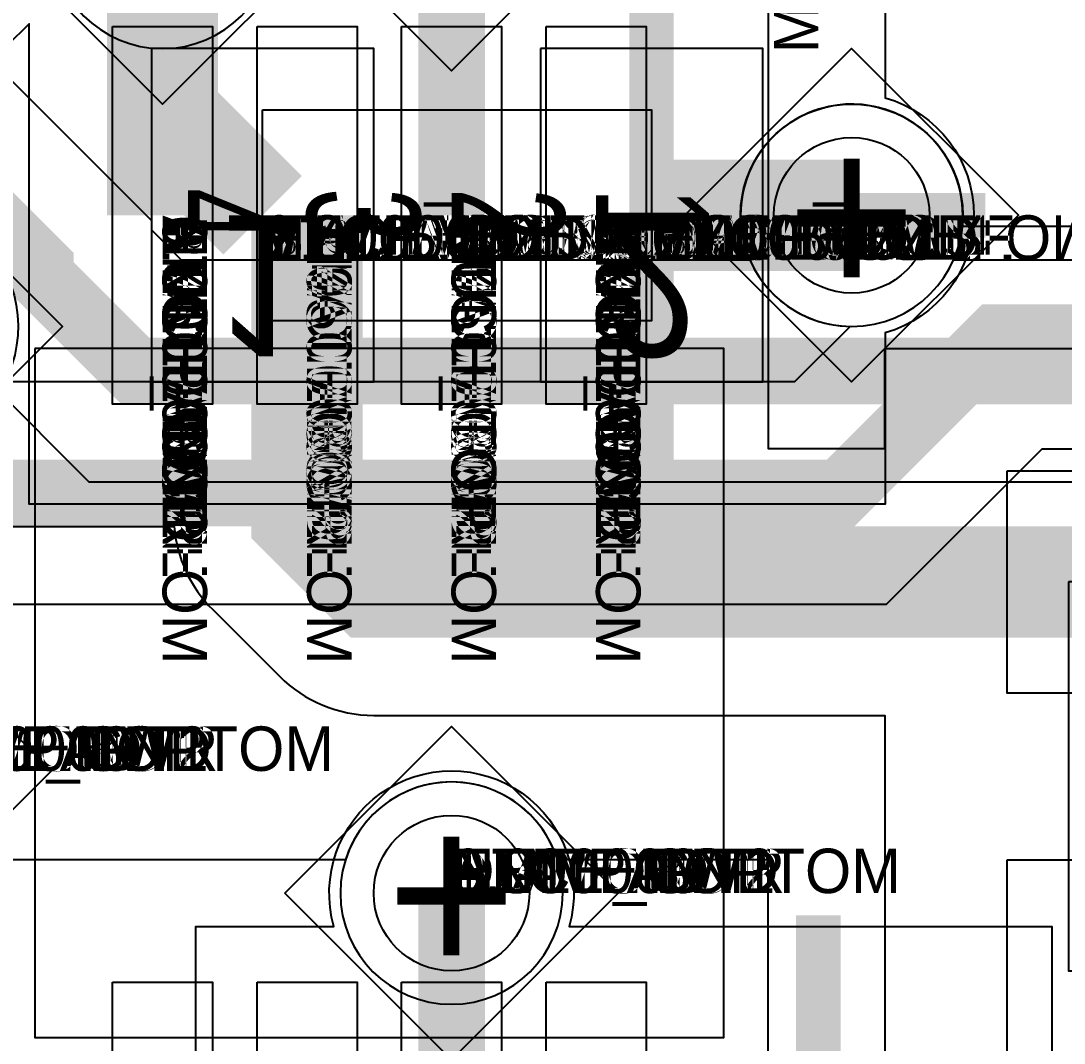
# Model space of a CAD drawing. Extents: x 0 to 323, y 0 to 320.
# Drawn here: x 80.975 to 85.668, y 176.93 to 181.53 of the extents above; entities that cross this region are included whole.
import ezdxf
from ezdxf.enums import TextEntityAlignment as Align

# ---------------------------------------------------------------- set-up
doc = ezdxf.new("R2010")
doc.units = 0
doc.header["$MEASUREMENT"] = 0
doc.layers.get('0').update_dxf_attribs({"linetype": 'CONTINUOUS'})
for name, color, linetype in [('CDN_FIGURES', 7, 'CONTINUOUS'), ('ETCH_BOTTOM', 7, 'CONTINUOUS'), ('ETCH_GND', 3, 'CONTINUOUS'), ('ETCH_INT1', 4, 'CONTINUOUS'), ('ETCH_INT2', 5, 'CONTINUOUS'), ('ETCH_PWR', 6, 'CONTINUOUS'), ('ETCH_TOP', 2, 'CONTINUOUS'), ('MANUFACTURING_NCLEGEND-1-6', 8, 'CONTINUOUS'), ('PACKAGE_GEOMETRY_ASSEMBLY_TOP', 11, 'CONTINUOUS'), ('PACKAGE_GEOMETRY_PIN_NUMBER', 9, 'CONTINUOUS')]:
    doc.layers.add(name, color=color, linetype=linetype)

# ---------------------------------------------------------------- blocks, each defined once
blk = doc.blocks.new('PAD_INFO')
for tag in ['SHAPE_TYPE', 'PAD_HEIGHT', 'PAD_LAYER', 'PAD_TYPE', 'PAD_WIDTH']:
    blk.add_attdef(tag, (0, 0), '', height=0.2)
at = {"flags": 2}
blk.add_attdef('CDN_TYPE', (0, 0), '', height=0.2, dxfattribs=at)
blk = doc.blocks.new('DRILL_INFO')
at = {"flags": 2}
blk.add_attdef('CDN_TYPE', (0, 0), '', height=0.2, dxfattribs=at)
for tag in ['FSHAPE', 'FCHAR', 'DRILL_HEIGHT', 'DIAMETER', 'PLATED', 'DRILL_WIDTH']:
    blk.add_attdef(tag, (0, 0), '', height=0.2)
blk = doc.blocks.new('VIA0700X0300')
at = {"layer": 'ETCH_BOTTOM'}
blk.add_circle((0, 0), 0.35, dxfattribs=at)
at = {"layer": 'ETCH_GND'}
blk.add_circle((0, 0), 0.35, dxfattribs=at)
at = {"layer": 'ETCH_INT1'}
blk.add_circle((0, 0), 0.35, dxfattribs=at)
at = {"layer": 'ETCH_INT2'}
blk.add_circle((0, 0), 0.35, dxfattribs=at)
at = {"layer": 'ETCH_PWR'}
blk.add_circle((0, 0), 0.35, dxfattribs=at)
at = {"layer": 'ETCH_TOP'}
blk.add_circle((0, 0), 0.35, dxfattribs=at)
ref = blk.add_blockref('PAD_INFO', (0, 0))
ref.add_attrib('PAD_LAYER', 'ETCH_TOP', (0, 0), dxfattribs={"height": 0.2})
ref.add_attrib('SHAPE_TYPE', 'NULL', (0, 0), dxfattribs={"height": 0.2})
ref.add_attrib('PAD_TYPE', 'ANTIPAD', (0, 0), dxfattribs={"height": 0.2})
ref.add_attrib('PAD_WIDTH', '0.000000', (0, 0), dxfattribs={"height": 0.2})
ref.add_attrib('PAD_HEIGHT', '0.000000', (0, 0), dxfattribs={"height": 0.2})
ref = blk.add_blockref('PAD_INFO', (0, 0))
ref.add_attrib('PAD_LAYER', 'ETCH_GND', (0, 0), dxfattribs={"height": 0.2})
ref.add_attrib('SHAPE_TYPE', 'NULL', (0, 0), dxfattribs={"height": 0.2})
ref.add_attrib('PAD_TYPE', 'ANTIPAD', (0, 0), dxfattribs={"height": 0.2})
ref.add_attrib('PAD_WIDTH', '0.000000', (0, 0), dxfattribs={"height": 0.2})
ref.add_attrib('PAD_HEIGHT', '0.000000', (0, 0), dxfattribs={"height": 0.2})
ref = blk.add_blockref('PAD_INFO', (0, 0))
ref.add_attrib('PAD_LAYER', 'ETCH_INT1', (0, 0), dxfattribs={"height": 0.2})
ref.add_attrib('SHAPE_TYPE', 'NULL', (0, 0), dxfattribs={"height": 0.2})
ref.add_attrib('PAD_TYPE', 'ANTIPAD', (0, 0), dxfattribs={"height": 0.2})
ref.add_attrib('PAD_WIDTH', '0.000000', (0, 0), dxfattribs={"height": 0.2})
ref.add_attrib('PAD_HEIGHT', '0.000000', (0, 0), dxfattribs={"height": 0.2})
ref = blk.add_blockref('PAD_INFO', (0, 0))
ref.add_attrib('PAD_LAYER', 'ETCH_INT2', (0, 0), dxfattribs={"height": 0.2})
ref.add_attrib('SHAPE_TYPE', 'NULL', (0, 0), dxfattribs={"height": 0.2})
ref.add_attrib('PAD_TYPE', 'ANTIPAD', (0, 0), dxfattribs={"height": 0.2})
ref.add_attrib('PAD_WIDTH', '0.000000', (0, 0), dxfattribs={"height": 0.2})
ref.add_attrib('PAD_HEIGHT', '0.000000', (0, 0), dxfattribs={"height": 0.2})
ref = blk.add_blockref('PAD_INFO', (0, 0))
ref.add_attrib('PAD_LAYER', 'ETCH_PWR', (0, 0), dxfattribs={"height": 0.2})
ref.add_attrib('SHAPE_TYPE', 'NULL', (0, 0), dxfattribs={"height": 0.2})
ref.add_attrib('PAD_TYPE', 'ANTIPAD', (0, 0), dxfattribs={"height": 0.2})
ref.add_attrib('PAD_WIDTH', '0.000000', (0, 0), dxfattribs={"height": 0.2})
ref.add_attrib('PAD_HEIGHT', '0.000000', (0, 0), dxfattribs={"height": 0.2})
ref = blk.add_blockref('PAD_INFO', (0, 0))
ref.add_attrib('PAD_LAYER', 'ETCH_BOTTOM', (0, 0), dxfattribs={"height": 0.2})
ref.add_attrib('SHAPE_TYPE', 'NULL', (0, 0), dxfattribs={"height": 0.2})
ref.add_attrib('PAD_TYPE', 'ANTIPAD', (0, 0), dxfattribs={"height": 0.2})
ref.add_attrib('PAD_WIDTH', '0.000000', (0, 0), dxfattribs={"height": 0.2})
ref.add_attrib('PAD_HEIGHT', '0.000000', (0, 0), dxfattribs={"height": 0.2})
ref = blk.add_blockref('PAD_INFO', (0, 0))
ref.add_attrib('PAD_LAYER', 'ETCH_TOP', (0, 0), dxfattribs={"height": 0.2})
ref.add_attrib('SHAPE_TYPE', 'NULL', (0, 0), dxfattribs={"height": 0.2})
ref.add_attrib('PAD_TYPE', 'THERMAL', (0, 0), dxfattribs={"height": 0.2})
ref.add_attrib('PAD_WIDTH', '0.000000', (0, 0), dxfattribs={"height": 0.2})
ref.add_attrib('PAD_HEIGHT', '0.000000', (0, 0), dxfattribs={"height": 0.2})
ref = blk.add_blockref('PAD_INFO', (0, 0))
ref.add_attrib('PAD_LAYER', 'ETCH_GND', (0, 0), dxfattribs={"height": 0.2})
ref.add_attrib('SHAPE_TYPE', 'NULL', (0, 0), dxfattribs={"height": 0.2})
ref.add_attrib('PAD_TYPE', 'THERMAL', (0, 0), dxfattribs={"height": 0.2})
ref.add_attrib('PAD_WIDTH', '0.000000', (0, 0), dxfattribs={"height": 0.2})
ref.add_attrib('PAD_HEIGHT', '0.000000', (0, 0), dxfattribs={"height": 0.2})
ref = blk.add_blockref('PAD_INFO', (0, 0))
ref.add_attrib('PAD_LAYER', 'ETCH_INT1', (0, 0), dxfattribs={"height": 0.2})
ref.add_attrib('SHAPE_TYPE', 'NULL', (0, 0), dxfattribs={"height": 0.2})
ref.add_attrib('PAD_TYPE', 'THERMAL', (0, 0), dxfattribs={"height": 0.2})
ref.add_attrib('PAD_WIDTH', '0.000000', (0, 0), dxfattribs={"height": 0.2})
ref.add_attrib('PAD_HEIGHT', '0.000000', (0, 0), dxfattribs={"height": 0.2})
ref = blk.add_blockref('PAD_INFO', (0, 0))
ref.add_attrib('PAD_LAYER', 'ETCH_INT2', (0, 0), dxfattribs={"height": 0.2})
ref.add_attrib('SHAPE_TYPE', 'NULL', (0, 0), dxfattribs={"height": 0.2})
ref.add_attrib('PAD_TYPE', 'THERMAL', (0, 0), dxfattribs={"height": 0.2})
ref.add_attrib('PAD_WIDTH', '0.000000', (0, 0), dxfattribs={"height": 0.2})
ref.add_attrib('PAD_HEIGHT', '0.000000', (0, 0), dxfattribs={"height": 0.2})
ref = blk.add_blockref('PAD_INFO', (0, 0))
ref.add_attrib('PAD_LAYER', 'ETCH_PWR', (0, 0), dxfattribs={"height": 0.2})
ref.add_attrib('SHAPE_TYPE', 'NULL', (0, 0), dxfattribs={"height": 0.2})
ref.add_attrib('PAD_TYPE', 'THERMAL', (0, 0), dxfattribs={"height": 0.2})
ref.add_attrib('PAD_WIDTH', '0.000000', (0, 0), dxfattribs={"height": 0.2})
ref.add_attrib('PAD_HEIGHT', '0.000000', (0, 0), dxfattribs={"height": 0.2})
ref = blk.add_blockref('PAD_INFO', (0, 0))
ref.add_attrib('PAD_LAYER', 'ETCH_BOTTOM', (0, 0), dxfattribs={"height": 0.2})
ref.add_attrib('SHAPE_TYPE', 'NULL', (0, 0), dxfattribs={"height": 0.2})
ref.add_attrib('PAD_TYPE', 'THERMAL', (0, 0), dxfattribs={"height": 0.2})
ref.add_attrib('PAD_WIDTH', '0.000000', (0, 0), dxfattribs={"height": 0.2})
ref.add_attrib('PAD_HEIGHT', '0.000000', (0, 0), dxfattribs={"height": 0.2})
ref = blk.add_blockref('PAD_INFO', (0, 0))
ref.add_attrib('PAD_LAYER', 'ETCH_TOP', (0, 0), dxfattribs={"height": 0.2})
ref.add_attrib('SHAPE_TYPE', 'CIRCLE', (0, 0), dxfattribs={"height": 0.2})
ref.add_attrib('PAD_TYPE', 'REGULAR', (0, 0), dxfattribs={"height": 0.2})
ref.add_attrib('PAD_WIDTH', '0.700000', (0, 0), dxfattribs={"height": 0.2})
ref.add_attrib('PAD_HEIGHT', '0.700000', (0, 0), dxfattribs={"height": 0.2})
ref = blk.add_blockref('PAD_INFO', (0, 0))
ref.add_attrib('PAD_LAYER', 'ETCH_GND', (0, 0), dxfattribs={"height": 0.2})
ref.add_attrib('SHAPE_TYPE', 'CIRCLE', (0, 0), dxfattribs={"height": 0.2})
ref.add_attrib('PAD_TYPE', 'REGULAR', (0, 0), dxfattribs={"height": 0.2})
ref.add_attrib('PAD_WIDTH', '0.700000', (0, 0), dxfattribs={"height": 0.2})
ref.add_attrib('PAD_HEIGHT', '0.700000', (0, 0), dxfattribs={"height": 0.2})
ref = blk.add_blockref('PAD_INFO', (0, 0))
ref.add_attrib('PAD_LAYER', 'ETCH_INT1', (0, 0), dxfattribs={"height": 0.2})
ref.add_attrib('SHAPE_TYPE', 'CIRCLE', (0, 0), dxfattribs={"height": 0.2})
ref.add_attrib('PAD_TYPE', 'REGULAR', (0, 0), dxfattribs={"height": 0.2})
ref.add_attrib('PAD_WIDTH', '0.700000', (0, 0), dxfattribs={"height": 0.2})
ref.add_attrib('PAD_HEIGHT', '0.700000', (0, 0), dxfattribs={"height": 0.2})
ref = blk.add_blockref('PAD_INFO', (0, 0))
ref.add_attrib('PAD_LAYER', 'ETCH_INT2', (0, 0), dxfattribs={"height": 0.2})
ref.add_attrib('SHAPE_TYPE', 'CIRCLE', (0, 0), dxfattribs={"height": 0.2})
ref.add_attrib('PAD_TYPE', 'REGULAR', (0, 0), dxfattribs={"height": 0.2})
ref.add_attrib('PAD_WIDTH', '0.700000', (0, 0), dxfattribs={"height": 0.2})
ref.add_attrib('PAD_HEIGHT', '0.700000', (0, 0), dxfattribs={"height": 0.2})
ref = blk.add_blockref('PAD_INFO', (0, 0))
ref.add_attrib('PAD_LAYER', 'ETCH_PWR', (0, 0), dxfattribs={"height": 0.2})
ref.add_attrib('SHAPE_TYPE', 'CIRCLE', (0, 0), dxfattribs={"height": 0.2})
ref.add_attrib('PAD_TYPE', 'REGULAR', (0, 0), dxfattribs={"height": 0.2})
ref.add_attrib('PAD_WIDTH', '0.700000', (0, 0), dxfattribs={"height": 0.2})
ref.add_attrib('PAD_HEIGHT', '0.700000', (0, 0), dxfattribs={"height": 0.2})
ref = blk.add_blockref('PAD_INFO', (0, 0))
ref.add_attrib('PAD_LAYER', 'ETCH_BOTTOM', (0, 0), dxfattribs={"height": 0.2})
ref.add_attrib('SHAPE_TYPE', 'CIRCLE', (0, 0), dxfattribs={"height": 0.2})
ref.add_attrib('PAD_TYPE', 'REGULAR', (0, 0), dxfattribs={"height": 0.2})
ref.add_attrib('PAD_WIDTH', '0.700000', (0, 0), dxfattribs={"height": 0.2})
ref.add_attrib('PAD_HEIGHT', '0.700000', (0, 0), dxfattribs={"height": 0.2})
ref = blk.add_blockref('DRILL_INFO', (0, 0))
ref.add_attrib('DIAMETER', '0.300000', (0, 0), dxfattribs={"height": 0.2})
ref.add_attrib('PLATED', 'PLATED', (0, 0), dxfattribs={"height": 0.2})
ref.add_attrib('FSHAPE', 'DIAMOND', (0, 0), dxfattribs={"height": 0.2})
ref.add_attrib('FCHAR', '+', (0, 0), dxfattribs={"height": 0.2})
ref.add_attrib('DRILL_WIDTH', '1.500000', (0, 0), dxfattribs={"height": 0.2})
ref.add_attrib('DRILL_HEIGHT', '1.500000', (0, 0), dxfattribs={"height": 0.2})
for tag in ['CDN_TYPE', 'PIN']:
    blk.add_attdef(tag, (0, 0), '', height=0.2)
at = {"flags": 2}
for tag in ['PSTKNAME', 'BBV']:
    blk.add_attdef(tag, (0, 0), '', height=0.2, dxfattribs=at)
blk = doc.blocks.new('FIGURE_DIAMOND')
at = {"layer": 'CDN_FIGURES'}
blk.add_lwpolyline([(-0.5, 0), (0, 0.5), (0.5, 0), (0, -0.5)], close=True, dxfattribs=at)
blk = doc.blocks.new('RC1000X1500TS')
at = {"layer": 'ETCH_TOP'}
blk.add_lwpolyline([(-0.5, -0.75), (-0.5, 0.75), (0.5, 0.75), (0.5, -0.75)], close=True, dxfattribs=at)
ref = blk.add_blockref('PAD_INFO', (0, 0))
ref.add_attrib('PAD_LAYER', 'ETCH_TOP', (0, 0), dxfattribs={"height": 0.2})
ref.add_attrib('SHAPE_TYPE', 'NULL', (0, 0), dxfattribs={"height": 0.2})
ref.add_attrib('PAD_TYPE', 'ANTIPAD', (0, 0), dxfattribs={"height": 0.2})
ref.add_attrib('PAD_WIDTH', '0.000000', (0, 0), dxfattribs={"height": 0.2})
ref.add_attrib('PAD_HEIGHT', '0.000000', (0, 0), dxfattribs={"height": 0.2})
ref = blk.add_blockref('PAD_INFO', (0, 0))
ref.add_attrib('PAD_LAYER', 'ETCH_GND', (0, 0), dxfattribs={"height": 0.2})
ref.add_attrib('SHAPE_TYPE', 'NULL', (0, 0), dxfattribs={"height": 0.2})
ref.add_attrib('PAD_TYPE', 'ANTIPAD', (0, 0), dxfattribs={"height": 0.2})
ref.add_attrib('PAD_WIDTH', '0.000000', (0, 0), dxfattribs={"height": 0.2})
ref.add_attrib('PAD_HEIGHT', '0.000000', (0, 0), dxfattribs={"height": 0.2})
ref = blk.add_blockref('PAD_INFO', (0, 0))
ref.add_attrib('PAD_LAYER', 'ETCH_INT1', (0, 0), dxfattribs={"height": 0.2})
ref.add_attrib('SHAPE_TYPE', 'NULL', (0, 0), dxfattribs={"height": 0.2})
ref.add_attrib('PAD_TYPE', 'ANTIPAD', (0, 0), dxfattribs={"height": 0.2})
ref.add_attrib('PAD_WIDTH', '0.000000', (0, 0), dxfattribs={"height": 0.2})
ref.add_attrib('PAD_HEIGHT', '0.000000', (0, 0), dxfattribs={"height": 0.2})
ref = blk.add_blockref('PAD_INFO', (0, 0))
ref.add_attrib('PAD_LAYER', 'ETCH_INT2', (0, 0), dxfattribs={"height": 0.2})
ref.add_attrib('SHAPE_TYPE', 'NULL', (0, 0), dxfattribs={"height": 0.2})
ref.add_attrib('PAD_TYPE', 'ANTIPAD', (0, 0), dxfattribs={"height": 0.2})
ref.add_attrib('PAD_WIDTH', '0.000000', (0, 0), dxfattribs={"height": 0.2})
ref.add_attrib('PAD_HEIGHT', '0.000000', (0, 0), dxfattribs={"height": 0.2})
ref = blk.add_blockref('PAD_INFO', (0, 0))
ref.add_attrib('PAD_LAYER', 'ETCH_PWR', (0, 0), dxfattribs={"height": 0.2})
ref.add_attrib('SHAPE_TYPE', 'NULL', (0, 0), dxfattribs={"height": 0.2})
ref.add_attrib('PAD_TYPE', 'ANTIPAD', (0, 0), dxfattribs={"height": 0.2})
ref.add_attrib('PAD_WIDTH', '0.000000', (0, 0), dxfattribs={"height": 0.2})
ref.add_attrib('PAD_HEIGHT', '0.000000', (0, 0), dxfattribs={"height": 0.2})
ref = blk.add_blockref('PAD_INFO', (0, 0))
ref.add_attrib('PAD_LAYER', 'ETCH_BOTTOM', (0, 0), dxfattribs={"height": 0.2})
ref.add_attrib('SHAPE_TYPE', 'NULL', (0, 0), dxfattribs={"height": 0.2})
ref.add_attrib('PAD_TYPE', 'ANTIPAD', (0, 0), dxfattribs={"height": 0.2})
ref.add_attrib('PAD_WIDTH', '0.000000', (0, 0), dxfattribs={"height": 0.2})
ref.add_attrib('PAD_HEIGHT', '0.000000', (0, 0), dxfattribs={"height": 0.2})
ref = blk.add_blockref('PAD_INFO', (0, 0))
ref.add_attrib('PAD_LAYER', 'ETCH_TOP', (0, 0), dxfattribs={"height": 0.2})
ref.add_attrib('SHAPE_TYPE', 'NULL', (0, 0), dxfattribs={"height": 0.2})
ref.add_attrib('PAD_TYPE', 'THERMAL', (0, 0), dxfattribs={"height": 0.2})
ref.add_attrib('PAD_WIDTH', '0.000000', (0, 0), dxfattribs={"height": 0.2})
ref.add_attrib('PAD_HEIGHT', '0.000000', (0, 0), dxfattribs={"height": 0.2})
ref = blk.add_blockref('PAD_INFO', (0, 0))
ref.add_attrib('PAD_LAYER', 'ETCH_GND', (0, 0), dxfattribs={"height": 0.2})
ref.add_attrib('SHAPE_TYPE', 'NULL', (0, 0), dxfattribs={"height": 0.2})
ref.add_attrib('PAD_TYPE', 'THERMAL', (0, 0), dxfattribs={"height": 0.2})
ref.add_attrib('PAD_WIDTH', '0.000000', (0, 0), dxfattribs={"height": 0.2})
ref.add_attrib('PAD_HEIGHT', '0.000000', (0, 0), dxfattribs={"height": 0.2})
ref = blk.add_blockref('PAD_INFO', (0, 0))
ref.add_attrib('PAD_LAYER', 'ETCH_INT1', (0, 0), dxfattribs={"height": 0.2})
ref.add_attrib('SHAPE_TYPE', 'NULL', (0, 0), dxfattribs={"height": 0.2})
ref.add_attrib('PAD_TYPE', 'THERMAL', (0, 0), dxfattribs={"height": 0.2})
ref.add_attrib('PAD_WIDTH', '0.000000', (0, 0), dxfattribs={"height": 0.2})
ref.add_attrib('PAD_HEIGHT', '0.000000', (0, 0), dxfattribs={"height": 0.2})
ref = blk.add_blockref('PAD_INFO', (0, 0))
ref.add_attrib('PAD_LAYER', 'ETCH_INT2', (0, 0), dxfattribs={"height": 0.2})
ref.add_attrib('SHAPE_TYPE', 'NULL', (0, 0), dxfattribs={"height": 0.2})
ref.add_attrib('PAD_TYPE', 'THERMAL', (0, 0), dxfattribs={"height": 0.2})
ref.add_attrib('PAD_WIDTH', '0.000000', (0, 0), dxfattribs={"height": 0.2})
ref.add_attrib('PAD_HEIGHT', '0.000000', (0, 0), dxfattribs={"height": 0.2})
ref = blk.add_blockref('PAD_INFO', (0, 0))
ref.add_attrib('PAD_LAYER', 'ETCH_PWR', (0, 0), dxfattribs={"height": 0.2})
ref.add_attrib('SHAPE_TYPE', 'NULL', (0, 0), dxfattribs={"height": 0.2})
ref.add_attrib('PAD_TYPE', 'THERMAL', (0, 0), dxfattribs={"height": 0.2})
ref.add_attrib('PAD_WIDTH', '0.000000', (0, 0), dxfattribs={"height": 0.2})
ref.add_attrib('PAD_HEIGHT', '0.000000', (0, 0), dxfattribs={"height": 0.2})
ref = blk.add_blockref('PAD_INFO', (0, 0))
ref.add_attrib('PAD_LAYER', 'ETCH_BOTTOM', (0, 0), dxfattribs={"height": 0.2})
ref.add_attrib('SHAPE_TYPE', 'NULL', (0, 0), dxfattribs={"height": 0.2})
ref.add_attrib('PAD_TYPE', 'THERMAL', (0, 0), dxfattribs={"height": 0.2})
ref.add_attrib('PAD_WIDTH', '0.000000', (0, 0), dxfattribs={"height": 0.2})
ref.add_attrib('PAD_HEIGHT', '0.000000', (0, 0), dxfattribs={"height": 0.2})
ref = blk.add_blockref('PAD_INFO', (0, 0))
ref.add_attrib('PAD_LAYER', 'ETCH_GND', (0, 0), dxfattribs={"height": 0.2})
ref.add_attrib('SHAPE_TYPE', 'NULL', (0, 0), dxfattribs={"height": 0.2})
ref.add_attrib('PAD_TYPE', 'REGULAR', (0, 0), dxfattribs={"height": 0.2})
ref.add_attrib('PAD_WIDTH', '0.000000', (0, 0), dxfattribs={"height": 0.2})
ref.add_attrib('PAD_HEIGHT', '0.000000', (0, 0), dxfattribs={"height": 0.2})
ref = blk.add_blockref('PAD_INFO', (0, 0))
ref.add_attrib('PAD_LAYER', 'ETCH_INT1', (0, 0), dxfattribs={"height": 0.2})
ref.add_attrib('SHAPE_TYPE', 'NULL', (0, 0), dxfattribs={"height": 0.2})
ref.add_attrib('PAD_TYPE', 'REGULAR', (0, 0), dxfattribs={"height": 0.2})
ref.add_attrib('PAD_WIDTH', '0.000000', (0, 0), dxfattribs={"height": 0.2})
ref.add_attrib('PAD_HEIGHT', '0.000000', (0, 0), dxfattribs={"height": 0.2})
ref = blk.add_blockref('PAD_INFO', (0, 0))
ref.add_attrib('PAD_LAYER', 'ETCH_INT2', (0, 0), dxfattribs={"height": 0.2})
ref.add_attrib('SHAPE_TYPE', 'NULL', (0, 0), dxfattribs={"height": 0.2})
ref.add_attrib('PAD_TYPE', 'REGULAR', (0, 0), dxfattribs={"height": 0.2})
ref.add_attrib('PAD_WIDTH', '0.000000', (0, 0), dxfattribs={"height": 0.2})
ref.add_attrib('PAD_HEIGHT', '0.000000', (0, 0), dxfattribs={"height": 0.2})
ref = blk.add_blockref('PAD_INFO', (0, 0))
ref.add_attrib('PAD_LAYER', 'ETCH_PWR', (0, 0), dxfattribs={"height": 0.2})
ref.add_attrib('SHAPE_TYPE', 'NULL', (0, 0), dxfattribs={"height": 0.2})
ref.add_attrib('PAD_TYPE', 'REGULAR', (0, 0), dxfattribs={"height": 0.2})
ref.add_attrib('PAD_WIDTH', '0.000000', (0, 0), dxfattribs={"height": 0.2})
ref.add_attrib('PAD_HEIGHT', '0.000000', (0, 0), dxfattribs={"height": 0.2})
ref = blk.add_blockref('PAD_INFO', (0, 0))
ref.add_attrib('PAD_LAYER', 'ETCH_BOTTOM', (0, 0), dxfattribs={"height": 0.2})
ref.add_attrib('SHAPE_TYPE', 'NULL', (0, 0), dxfattribs={"height": 0.2})
ref.add_attrib('PAD_TYPE', 'REGULAR', (0, 0), dxfattribs={"height": 0.2})
ref.add_attrib('PAD_WIDTH', '0.000000', (0, 0), dxfattribs={"height": 0.2})
ref.add_attrib('PAD_HEIGHT', '0.000000', (0, 0), dxfattribs={"height": 0.2})
ref = blk.add_blockref('DRILL_INFO', (0, 0))
ref.add_attrib('DIAMETER', '0.000000', (0, 0), dxfattribs={"height": 0.2})
ref.add_attrib('PLATED', 'PLATED', (0, 0), dxfattribs={"height": 0.2})
ref.add_attrib('FSHAPE', 'NULL', (0, 0), dxfattribs={"height": 0.2})
ref.add_attrib('DRILL_WIDTH', '0.000000', (0, 0), dxfattribs={"height": 0.2})
ref.add_attrib('DRILL_HEIGHT', '0.000000', (0, 0), dxfattribs={"height": 0.2})
ref = blk.add_blockref('PAD_INFO', (0, 0))
ref.add_attrib('PAD_LAYER', 'ETCH_TOP', (0, 0), dxfattribs={"height": 0.2})
ref.add_attrib('SHAPE_TYPE', 'RECTANGLE', (0, 0), dxfattribs={"height": 0.2})
ref.add_attrib('PAD_TYPE', 'REGULAR', (0, 0), dxfattribs={"height": 0.2})
ref.add_attrib('PAD_WIDTH', '1.000000', (0, 0), dxfattribs={"height": 0.2})
ref.add_attrib('PAD_HEIGHT', '1.500000', (0, 0), dxfattribs={"height": 0.2})
for tag in ['CDN_TYPE', 'PIN']:
    blk.add_attdef(tag, (0, 0), '', height=0.2)
at = {"flags": 2}
for tag in ['PSTKNAME', 'BBV']:
    blk.add_attdef(tag, (0, 0), '', height=0.2, dxfattribs=at)
blk = doc.blocks.new('F56')
at = {"layer": 'PACKAGE_GEOMETRY_ASSEMBLY_TOP'}
blk.add_lwpolyline([(0, -0.475), (1.75, -0.475), (1.75, 0.475), (0, 0.475)], close=True, dxfattribs=at)
at = {"layer": 'ETCH_TOP'}
ref = blk.add_blockref('RC1000X1500TS', (0, 0), dxfattribs=at)
ref.add_attrib('CDN_TYPE', 'PIN', (0, 0), dxfattribs={"height": 0.2})
ref.add_attrib('PIN', '1', (0, 0), dxfattribs={"height": 0.2})
ref = blk.add_blockref('RC1000X1500TS', (1.75, 0), dxfattribs=at)
ref.add_attrib('CDN_TYPE', 'PIN', (0, 0), dxfattribs={"height": 0.2})
ref.add_attrib('PIN', '2', (0, 0), dxfattribs={"height": 0.2})
at = {"flags": 2}
for tag in ['SYMBOL_TYPE', 'CDN_TYPE', 'REFDES']:
    blk.add_attdef(tag, (0, 0), '', height=0.2, dxfattribs=at)
blk = doc.blocks.new('RC1700X0450TS_NS')
at = {"layer": 'ETCH_TOP'}
blk.add_lwpolyline([(-0.85, -0.225), (-0.85, 0.225), (0.85, 0.225), (0.85, -0.225)], close=True, dxfattribs=at)
ref = blk.add_blockref('PAD_INFO', (0, 0))
ref.add_attrib('PAD_LAYER', 'ETCH_TOP', (0, 0), dxfattribs={"height": 0.2})
ref.add_attrib('SHAPE_TYPE', 'NULL', (0, 0), dxfattribs={"height": 0.2})
ref.add_attrib('PAD_TYPE', 'ANTIPAD', (0, 0), dxfattribs={"height": 0.2})
ref.add_attrib('PAD_WIDTH', '0.000000', (0, 0), dxfattribs={"height": 0.2})
ref.add_attrib('PAD_HEIGHT', '0.000000', (0, 0), dxfattribs={"height": 0.2})
ref = blk.add_blockref('PAD_INFO', (0, 0))
ref.add_attrib('PAD_LAYER', 'ETCH_GND', (0, 0), dxfattribs={"height": 0.2})
ref.add_attrib('SHAPE_TYPE', 'NULL', (0, 0), dxfattribs={"height": 0.2})
ref.add_attrib('PAD_TYPE', 'ANTIPAD', (0, 0), dxfattribs={"height": 0.2})
ref.add_attrib('PAD_WIDTH', '0.000000', (0, 0), dxfattribs={"height": 0.2})
ref.add_attrib('PAD_HEIGHT', '0.000000', (0, 0), dxfattribs={"height": 0.2})
ref = blk.add_blockref('PAD_INFO', (0, 0))
ref.add_attrib('PAD_LAYER', 'ETCH_INT1', (0, 0), dxfattribs={"height": 0.2})
ref.add_attrib('SHAPE_TYPE', 'NULL', (0, 0), dxfattribs={"height": 0.2})
ref.add_attrib('PAD_TYPE', 'ANTIPAD', (0, 0), dxfattribs={"height": 0.2})
ref.add_attrib('PAD_WIDTH', '0.000000', (0, 0), dxfattribs={"height": 0.2})
ref.add_attrib('PAD_HEIGHT', '0.000000', (0, 0), dxfattribs={"height": 0.2})
ref = blk.add_blockref('PAD_INFO', (0, 0))
ref.add_attrib('PAD_LAYER', 'ETCH_INT2', (0, 0), dxfattribs={"height": 0.2})
ref.add_attrib('SHAPE_TYPE', 'NULL', (0, 0), dxfattribs={"height": 0.2})
ref.add_attrib('PAD_TYPE', 'ANTIPAD', (0, 0), dxfattribs={"height": 0.2})
ref.add_attrib('PAD_WIDTH', '0.000000', (0, 0), dxfattribs={"height": 0.2})
ref.add_attrib('PAD_HEIGHT', '0.000000', (0, 0), dxfattribs={"height": 0.2})
ref = blk.add_blockref('PAD_INFO', (0, 0))
ref.add_attrib('PAD_LAYER', 'ETCH_PWR', (0, 0), dxfattribs={"height": 0.2})
ref.add_attrib('SHAPE_TYPE', 'NULL', (0, 0), dxfattribs={"height": 0.2})
ref.add_attrib('PAD_TYPE', 'ANTIPAD', (0, 0), dxfattribs={"height": 0.2})
ref.add_attrib('PAD_WIDTH', '0.000000', (0, 0), dxfattribs={"height": 0.2})
ref.add_attrib('PAD_HEIGHT', '0.000000', (0, 0), dxfattribs={"height": 0.2})
ref = blk.add_blockref('PAD_INFO', (0, 0))
ref.add_attrib('PAD_LAYER', 'ETCH_BOTTOM', (0, 0), dxfattribs={"height": 0.2})
ref.add_attrib('SHAPE_TYPE', 'NULL', (0, 0), dxfattribs={"height": 0.2})
ref.add_attrib('PAD_TYPE', 'ANTIPAD', (0, 0), dxfattribs={"height": 0.2})
ref.add_attrib('PAD_WIDTH', '0.000000', (0, 0), dxfattribs={"height": 0.2})
ref.add_attrib('PAD_HEIGHT', '0.000000', (0, 0), dxfattribs={"height": 0.2})
ref = blk.add_blockref('PAD_INFO', (0, 0))
ref.add_attrib('PAD_LAYER', 'ETCH_TOP', (0, 0), dxfattribs={"height": 0.2})
ref.add_attrib('SHAPE_TYPE', 'NULL', (0, 0), dxfattribs={"height": 0.2})
ref.add_attrib('PAD_TYPE', 'THERMAL', (0, 0), dxfattribs={"height": 0.2})
ref.add_attrib('PAD_WIDTH', '0.000000', (0, 0), dxfattribs={"height": 0.2})
ref.add_attrib('PAD_HEIGHT', '0.000000', (0, 0), dxfattribs={"height": 0.2})
ref = blk.add_blockref('PAD_INFO', (0, 0))
ref.add_attrib('PAD_LAYER', 'ETCH_GND', (0, 0), dxfattribs={"height": 0.2})
ref.add_attrib('SHAPE_TYPE', 'NULL', (0, 0), dxfattribs={"height": 0.2})
ref.add_attrib('PAD_TYPE', 'THERMAL', (0, 0), dxfattribs={"height": 0.2})
ref.add_attrib('PAD_WIDTH', '0.000000', (0, 0), dxfattribs={"height": 0.2})
ref.add_attrib('PAD_HEIGHT', '0.000000', (0, 0), dxfattribs={"height": 0.2})
ref = blk.add_blockref('PAD_INFO', (0, 0))
ref.add_attrib('PAD_LAYER', 'ETCH_INT1', (0, 0), dxfattribs={"height": 0.2})
ref.add_attrib('SHAPE_TYPE', 'NULL', (0, 0), dxfattribs={"height": 0.2})
ref.add_attrib('PAD_TYPE', 'THERMAL', (0, 0), dxfattribs={"height": 0.2})
ref.add_attrib('PAD_WIDTH', '0.000000', (0, 0), dxfattribs={"height": 0.2})
ref.add_attrib('PAD_HEIGHT', '0.000000', (0, 0), dxfattribs={"height": 0.2})
ref = blk.add_blockref('PAD_INFO', (0, 0))
ref.add_attrib('PAD_LAYER', 'ETCH_INT2', (0, 0), dxfattribs={"height": 0.2})
ref.add_attrib('SHAPE_TYPE', 'NULL', (0, 0), dxfattribs={"height": 0.2})
ref.add_attrib('PAD_TYPE', 'THERMAL', (0, 0), dxfattribs={"height": 0.2})
ref.add_attrib('PAD_WIDTH', '0.000000', (0, 0), dxfattribs={"height": 0.2})
ref.add_attrib('PAD_HEIGHT', '0.000000', (0, 0), dxfattribs={"height": 0.2})
ref = blk.add_blockref('PAD_INFO', (0, 0))
ref.add_attrib('PAD_LAYER', 'ETCH_PWR', (0, 0), dxfattribs={"height": 0.2})
ref.add_attrib('SHAPE_TYPE', 'NULL', (0, 0), dxfattribs={"height": 0.2})
ref.add_attrib('PAD_TYPE', 'THERMAL', (0, 0), dxfattribs={"height": 0.2})
ref.add_attrib('PAD_WIDTH', '0.000000', (0, 0), dxfattribs={"height": 0.2})
ref.add_attrib('PAD_HEIGHT', '0.000000', (0, 0), dxfattribs={"height": 0.2})
ref = blk.add_blockref('PAD_INFO', (0, 0))
ref.add_attrib('PAD_LAYER', 'ETCH_BOTTOM', (0, 0), dxfattribs={"height": 0.2})
ref.add_attrib('SHAPE_TYPE', 'NULL', (0, 0), dxfattribs={"height": 0.2})
ref.add_attrib('PAD_TYPE', 'THERMAL', (0, 0), dxfattribs={"height": 0.2})
ref.add_attrib('PAD_WIDTH', '0.000000', (0, 0), dxfattribs={"height": 0.2})
ref.add_attrib('PAD_HEIGHT', '0.000000', (0, 0), dxfattribs={"height": 0.2})
ref = blk.add_blockref('PAD_INFO', (0, 0))
ref.add_attrib('PAD_LAYER', 'ETCH_TOP', (0, 0), dxfattribs={"height": 0.2})
ref.add_attrib('SHAPE_TYPE', 'RECTANGLE', (0, 0), dxfattribs={"height": 0.2})
ref.add_attrib('PAD_TYPE', 'REGULAR', (0, 0), dxfattribs={"height": 0.2})
ref.add_attrib('PAD_WIDTH', '1.700000', (0, 0), dxfattribs={"height": 0.2})
ref.add_attrib('PAD_HEIGHT', '0.450000', (0, 0), dxfattribs={"height": 0.2})
ref = blk.add_blockref('PAD_INFO', (0, 0))
ref.add_attrib('PAD_LAYER', 'ETCH_GND', (0, 0), dxfattribs={"height": 0.2})
ref.add_attrib('SHAPE_TYPE', 'NULL', (0, 0), dxfattribs={"height": 0.2})
ref.add_attrib('PAD_TYPE', 'REGULAR', (0, 0), dxfattribs={"height": 0.2})
ref.add_attrib('PAD_WIDTH', '0.000000', (0, 0), dxfattribs={"height": 0.2})
ref.add_attrib('PAD_HEIGHT', '0.000000', (0, 0), dxfattribs={"height": 0.2})
ref = blk.add_blockref('PAD_INFO', (0, 0))
ref.add_attrib('PAD_LAYER', 'ETCH_INT1', (0, 0), dxfattribs={"height": 0.2})
ref.add_attrib('SHAPE_TYPE', 'NULL', (0, 0), dxfattribs={"height": 0.2})
ref.add_attrib('PAD_TYPE', 'REGULAR', (0, 0), dxfattribs={"height": 0.2})
ref.add_attrib('PAD_WIDTH', '0.000000', (0, 0), dxfattribs={"height": 0.2})
ref.add_attrib('PAD_HEIGHT', '0.000000', (0, 0), dxfattribs={"height": 0.2})
ref = blk.add_blockref('PAD_INFO', (0, 0))
ref.add_attrib('PAD_LAYER', 'ETCH_INT2', (0, 0), dxfattribs={"height": 0.2})
ref.add_attrib('SHAPE_TYPE', 'NULL', (0, 0), dxfattribs={"height": 0.2})
ref.add_attrib('PAD_TYPE', 'REGULAR', (0, 0), dxfattribs={"height": 0.2})
ref.add_attrib('PAD_WIDTH', '0.000000', (0, 0), dxfattribs={"height": 0.2})
ref.add_attrib('PAD_HEIGHT', '0.000000', (0, 0), dxfattribs={"height": 0.2})
ref = blk.add_blockref('PAD_INFO', (0, 0))
ref.add_attrib('PAD_LAYER', 'ETCH_PWR', (0, 0), dxfattribs={"height": 0.2})
ref.add_attrib('SHAPE_TYPE', 'NULL', (0, 0), dxfattribs={"height": 0.2})
ref.add_attrib('PAD_TYPE', 'REGULAR', (0, 0), dxfattribs={"height": 0.2})
ref.add_attrib('PAD_WIDTH', '0.000000', (0, 0), dxfattribs={"height": 0.2})
ref.add_attrib('PAD_HEIGHT', '0.000000', (0, 0), dxfattribs={"height": 0.2})
ref = blk.add_blockref('PAD_INFO', (0, 0))
ref.add_attrib('PAD_LAYER', 'ETCH_BOTTOM', (0, 0), dxfattribs={"height": 0.2})
ref.add_attrib('SHAPE_TYPE', 'NULL', (0, 0), dxfattribs={"height": 0.2})
ref.add_attrib('PAD_TYPE', 'REGULAR', (0, 0), dxfattribs={"height": 0.2})
ref.add_attrib('PAD_WIDTH', '0.000000', (0, 0), dxfattribs={"height": 0.2})
ref.add_attrib('PAD_HEIGHT', '0.000000', (0, 0), dxfattribs={"height": 0.2})
ref = blk.add_blockref('DRILL_INFO', (0, 0))
ref.add_attrib('DIAMETER', '0.000000', (0, 0), dxfattribs={"height": 0.2})
ref.add_attrib('PLATED', 'PLATED', (0, 0), dxfattribs={"height": 0.2})
ref.add_attrib('FSHAPE', 'NULL', (0, 0), dxfattribs={"height": 0.2})
ref.add_attrib('DRILL_WIDTH', '0.000000', (0, 0), dxfattribs={"height": 0.2})
ref.add_attrib('DRILL_HEIGHT', '0.000000', (0, 0), dxfattribs={"height": 0.2})
for tag in ['CDN_TYPE', 'PIN']:
    blk.add_attdef(tag, (0, 0), '', height=0.2)
at = {"flags": 2}
for tag in ['PSTKNAME', 'BBV']:
    blk.add_attdef(tag, (0, 0), '', height=0.2, dxfattribs=at)
blk = doc.blocks.new('F28')
at = {"layer": 'PACKAGE_GEOMETRY_ASSEMBLY_TOP'}
blk.add_lwpolyline([(0.6, -2.525), (3.7, -2.525), (3.7, 0.575), (0.6, 0.575)], close=True, dxfattribs=at)
at = {"layer": 'ETCH_TOP'}
ref = blk.add_blockref('RC1700X0450TS_NS', (0, 0), dxfattribs=at)
ref.add_attrib('CDN_TYPE', 'PIN', (0, 0), dxfattribs={"height": 0.2})
ref.add_attrib('PIN', '1', (0, 0), dxfattribs={"height": 0.2})
ref = blk.add_blockref('RC1700X0450TS_NS', (0, -1.3), dxfattribs=at)
ref.add_attrib('CDN_TYPE', 'PIN', (0, 0), dxfattribs={"height": 0.2})
ref.add_attrib('PIN', '3', (0, 0), dxfattribs={"height": 0.2})
ref = blk.add_blockref('RC1700X0450TS_NS', (0, -0.65), dxfattribs=at)
ref.add_attrib('CDN_TYPE', 'PIN', (0, 0), dxfattribs={"height": 0.2})
ref.add_attrib('PIN', '2', (0, 0), dxfattribs={"height": 0.2})
ref = blk.add_blockref('RC1700X0450TS_NS', (0, -1.95), dxfattribs=at)
ref.add_attrib('CDN_TYPE', 'PIN', (0, 0), dxfattribs={"height": 0.2})
ref.add_attrib('PIN', '4', (0, 0), dxfattribs={"height": 0.2})
ref = blk.add_blockref('RC1700X0450TS_NS', (4.3, -1.95), dxfattribs=at)
ref.add_attrib('CDN_TYPE', 'PIN', (0, 0), dxfattribs={"height": 0.2})
ref.add_attrib('PIN', '5', (0, 0), dxfattribs={"height": 0.2})
ref = blk.add_blockref('RC1700X0450TS_NS', (4.3, 0), dxfattribs=at)
ref.add_attrib('CDN_TYPE', 'PIN', (0, 0), dxfattribs={"height": 0.2})
ref.add_attrib('PIN', '8', (0, 0), dxfattribs={"height": 0.2})
ref = blk.add_blockref('RC1700X0450TS_NS', (4.3, -1.3), dxfattribs=at)
ref.add_attrib('CDN_TYPE', 'PIN', (0, 0), dxfattribs={"height": 0.2})
ref.add_attrib('PIN', '6', (0, 0), dxfattribs={"height": 0.2})
ref = blk.add_blockref('RC1700X0450TS_NS', (4.3, -0.65), dxfattribs=at)
ref.add_attrib('CDN_TYPE', 'PIN', (0, 0), dxfattribs={"height": 0.2})
ref.add_attrib('PIN', '7', (0, 0), dxfattribs={"height": 0.2})
at = {"flags": 2}
for tag in ['SYMBOL_TYPE', 'CDN_TYPE', 'REFDES']:
    blk.add_attdef(tag, (0, 0), '', height=0.2, dxfattribs=at)

msp = doc.modelspace()

# ---------------------------------------------------------------- linework, layer by layer
at = {"layer": 'ETCH_BOTTOM'}
for points, format in [([(85.7625, 182.3554), (83.3738, 182.3554, -0.192102), (83.4536, 181.9556), (84.8627, 181.9556), (84.8627, 181.1847, -0.755811), (84.8627, 180.1263), (84.8627, 179.3554), (81.0125, 179.3554), (81.0125, 181.5175), (80.9127, 181.4177), (80.9127, 180.3847, -1.558329), (79.9125, 180.3847), (79.9125, 181.8319), (81.1362, 183.0556), (82.6197, 183.0556), (83.1042, 182.5712, -0.083602), (83.2625, 182.48), (83.2625, 183.1138, -0.845035), (83.2625, 184.2972), (83.2625, 184.5897, -0.707037), (83.2625, 185.7213), (83.2625, 186.2056), (85.8627, 186.2056)], "xyb"), ([(81.6126, 181.9055, 0.5, 0.5, 0), (81.6126, 181.1055, 0.5, 0.5, 0), (82.0626, 180.6555, 0.5, 0.5, 0)], "xyseb"), ([(83.8126, 180.6555, 0.2, 0.2, 0), (83.8126, 182.0063, 0.2, 0.2, 0)], "xyseb"), ([(83.8126, 180.6555, 0.5, 0.5, 0), (84.7126, 180.6555, 0.5, 0.5, 0)], "xyseb"), ([(83.8126, 179.3047, 0.2, 0.2, 0), (83.8126, 180.6555, 0.2, 0.2, 0)], "xyseb"), ([(84.7126, 180.6555, 0.2, 0.2, 0), (85.3134, 180.6555, 0.2, 0.2, 0)], "xyseb"), ([(82.9126, 177.6055, 0.3, 0.3, 0), (82.9126, 176.2555, 0.3, 0.3, 0), (82.8126, 176.1555, 0.3, 0.3, 0)], "xyseb"), ([(84.5626, 176.1555, 0.2, 0.2, 0), (84.5626, 177.5063, 0.2, 0.2, 0)], "xyseb")]:
    msp.add_lwpolyline(points, format=format, dxfattribs=at)
msp.add_lwpolyline([(85.6127, 175.6165, -1.233506), (84.8516, 174.8554), (81.7625, 174.8554), (81.7625, 177.4556), (82.3833, 177.4556, -1.322533), (83.4419, 177.4556), (85.6127, 177.4556)], format="xyb", close=True, dxfattribs=at)
at = {"layer": 'ETCH_GND'}
for points in [[(82.1127, 181.9055, 1), (81.1125, 181.9055, 1)], [(83.4127, 177.6055, 1), (82.4125, 177.6055, 1)]]:
    msp.add_lwpolyline(points, format="xyb", close=True, dxfattribs=at)
at = {"layer": 'ETCH_INT1'}
for points, format in [([(89.3555, 180.6056), (85.2102, 180.6056, 2.56785), (84.7053, 180.1555), (84.4555, 179.9056), (80.8458, 179.9056, 1.320393), (79.9127, 180.1427), (79.4497, 180.6056), (77.0555, 180.6056), (75.8125, 179.3626), (75.8125, 179.2626), (75.5055, 178.9556), (72.2218, 178.9556), (71.9795, 178.7133, 0.666111), (71.0599, 178.6347), (70.489, 179.2056), (69.5362, 179.2056), (69.5062, 179.1756), (59.1478, 179.1756), (58.9513, 178.9791), (58.8269, 178.9791), (58.6304, 179.1756), (57.1255, 179.1756), (56.3405, 178.3906)], "xyb"), ([(75.7126, 178.4555, 0.3, 0.3, 0), (76.3126, 179.0555, 0.3, 0.3, 0), (76.3126, 179.1555, 0.3, 0.3, 0), (77.2626, 180.1055, 0.3, 0.3, 0), (79.2426, 180.1055, 0.3, 0.3, 0), (79.9426, 179.4055, 0.3, 0.3, 0), (84.6626, 179.4055, 0.3, 0.3, 0), (85.3626, 180.1055, 0.3, 0.3, 0), (89.5626, 180.1055, 0.3, 0.3, 0)], "xyseb"), ([(72.636, 177.9554), (75.5055, 177.9554), (77.2777, 176.1832, 0.883515), (78.2627, 176.3055), (78.2627, 176.4055, 0.198912), (78.1162, 176.7591), (76.4198, 178.4555), (76.8127, 178.8484), (76.8127, 178.9484), (77.295, 179.4306, 2.65629), (77.931, 179.6054), (79.0355, 179.6054), (79.7355, 178.9054), (84.8697, 178.9054), (85.5697, 179.6054), (88.1693, 179.6054, 1.86305)], "xyb")]:
    msp.add_lwpolyline(points, format=format, dxfattribs=at)
msp.add_lwpolyline([(83.4127, 177.6055, 1), (82.4125, 177.6055, 1)], format="xyb", close=True, dxfattribs=at)
at = {"layer": 'ETCH_INT2'}
msp.add_lwpolyline([(82.1127, 181.9055, 1), (81.1125, 181.9055, 1)], format="xyb", close=True, dxfattribs=at)
for points, format in [([(70.6602, 180.3556), (79.0286, 180.3556), (79.2625, 180.5895), (79.2625, 180.6319), (79.9362, 181.3056), (80.889, 181.3056), (81.5627, 180.6319), (81.5627, 180.5895), (81.6966, 180.4556), (84.2542, 180.4556, -1.52703), (85.171, 180.4556), (88.0862, 180.4556)], "xyb"), ([(50.6119, 179.9855, 0.3, 0.3, 0), (57.8157, 179.9855, 0.3, 0.3, 0), (58.2626, 180.4324, 0.3, 0.3, 0), (58.2626, 180.4748, 0.3, 0.3, 0), (58.6433, 180.8555, 0.3, 0.3, 0), (59.1819, 180.8555, 0.3, 0.3, 0), (59.5626, 180.4748, 0.3, 0.3, 0), (59.5626, 180.4324, 0.3, 0.3, 0), (60.1395, 179.8555, 0.3, 0.3, 0), (69.7933, 179.8555, 0.3, 0.3, 0), (69.8933, 179.7555, 0.3, 0.3, 0), (70.4319, 179.7555, 0.3, 0.3, 0), (70.5319, 179.8555, 0.3, 0.3, 0), (79.2357, 179.8555, 0.3, 0.3, 0), (79.7626, 180.3824, 0.3, 0.3, 0), (79.7626, 180.4248, 0.3, 0.3, 0), (80.1433, 180.8055, 0.3, 0.3, 0), (80.6819, 180.8055, 0.3, 0.3, 0), (81.0626, 180.4248, 0.3, 0.3, 0), (81.0626, 180.3824, 0.3, 0.3, 0), (81.4895, 179.9555, 0.3, 0.3, 0), (88.2933, 179.9555, 0.3, 0.3, 0)], "xyseb"), ([(88.1022, 179.4554), (81.2824, 179.4554), (80.8407, 179.897, -0.564335), (79.9845, 179.897), (79.4428, 179.3554), (78.171, 179.3554, -1.52703), (77.2542, 179.3554), (70.739, 179.3554), (70.639, 179.2554), (69.6862, 179.2554), (69.5862, 179.3554), (59.9324, 179.3554), (59.3407, 179.947, -0.564335), (58.4845, 179.947), (58.0228, 179.4854), (50.819, 179.4854)], "xyb")]:
    msp.add_lwpolyline(points, format=format, dxfattribs=at)
at = {"layer": 'ETCH_PWR'}
for points in [[(82.1127, 181.9055, 1), (81.1125, 181.9055, 1)], [(85.2127, 180.6555, 1), (84.2125, 180.6555, 1)]]:
    msp.add_lwpolyline(points, format="xyb", close=True, dxfattribs=at)
at = {"layer": 'ETCH_TOP'}
for points, format in [([(86.5627, 185.0569), (84.6112, 183.1054), (83.5295, 183.1054, -0.018268), (83.4877, 183.0922), (83.4877, 182.7404), (81.1375, 182.7404), (81.1375, 182.8554), (80.5127, 182.8554), (80.5127, 180.6455, -0.206315), (80.8375, 180.4192), (80.8375, 182.0556), (81.0316, 182.0556, -0.774485), (82.1936, 182.0556), (82.4125, 182.0556, -1), (83.4127, 182.0556), (84.3377, 182.0556), (84.3377, 179.6056), (84.8625, 179.6056), (84.8625, 180.0556), (86.5125, 180.0556)], "xyb"), ([(82.9126, 180.6555, 0.3, 0.3, 0), (82.9126, 182.0555, 0.3, 0.3, 0)], "xyseb"), ([(81.6126, 180.6555, 0.5, 0.5, 0), (81.6126, 181.9055, 0.5, 0.5, 0)], "xyseb"), ([(82.2626, 180.6555, 0.5, 0.5, 0), (82.2626, 179.3055, 0.5, 0.5, 0), (82.5626, 179.0055, 0.5, 0.5, 0), (86.1626, 179.0055, 0.5, 0.5, 0)], "xyseb"), ([(80.8375, 179.2554), (81.6646, 179.2554, 0.177276), (81.8383, 178.8812), (82.1383, 178.5812, 0.198912), (82.5626, 178.4054), (84.8625, 178.4054), (84.8625, 176.2054), (86.8468, 176.2054, 0.312499)], "xyb"), ([(87.2125, 172.4266), (84.6127, 172.4266), (84.6127, 174.9556), (84.3377, 174.9556), (84.3377, 177.7556), (83.3896, 177.7556, 0.733667), (82.4356, 177.7556), (80.8375, 177.7556)], "xyb"), ([(82.9126, 176.3555, 0.3, 0.3, 0), (82.9126, 177.6055, 0.3, 0.3, 0)], "xyseb")]:
    msp.add_lwpolyline(points, format=format, dxfattribs=at)

# ---------------------------------------------------------------- block references
at = {"xscale": -1}
for p, rotation in [((84.5626, 185.1555), 90), ((82.0626, 180.6555), 180)]:
    msp.add_blockref('F56', p, dxfattribs=dict(at, rotation=rotation))
at = {"rotation": 270}
for name, p in [('F28', (83.5626, 180.6555)), ('F56', (86.1626, 179.0055))]:
    msp.add_blockref(name, p, dxfattribs=at)
at = {"layer": 'ETCH_TOP', "rotation": 180}
msp.add_blockref('VIA0700X0300', (84.7126, 180.6555), dxfattribs=at)
at = {"layer": 'ETCH_TOP'}
for p in [(80.3626, 178.1555), (82.9126, 177.6055)]:
    msp.add_blockref('VIA0700X0300', p, dxfattribs=at)
at = {"layer": 'MANUFACTURING_NCLEGEND-1-6', "xscale": 1.5, "yscale": 1.5}
for p in [(82.9126, 182.0555), (81.6126, 181.9055), (84.7126, 180.6555), (80.4126, 180.1555), (80.3626, 178.1555), (82.9126, 177.6055)]:
    msp.add_blockref('FIGURE_DIAMOND', p, dxfattribs=at)

# ---------------------------------------------------------------- texts
at = {"layer": 'MANUFACTURING_NCLEGEND-1-6'}
for p in [(84.7126, 180.6555), (82.9126, 177.6055)]:
    msp.add_text('+', height=0.75, dxfattribs=at).set_placement(p, align=Align.MIDDLE_CENTER)
at = {"layer": 'PACKAGE_GEOMETRY_PIN_NUMBER', "width": 0.649606}
for s, p in [('4', (81.6126, 180.6555)), ('3', (82.2626, 180.6555)), ('2', (82.9126, 180.6555)), ('1', (83.5626, 180.6555))]:
    msp.add_text(s, height=0.508, rotation=270, dxfattribs=at).set_placement(p, align=Align.CENTER)
at = {"layer": 'PACKAGE_GEOMETRY_PIN_NUMBER', "text_generation_flag": 2, "width": 0.88}
for s, p in [('1', (82.0626, 180.6555)), ('2', (83.8126, 180.6555))]:
    msp.add_text(s, height=0.635, rotation=180, dxfattribs=at).set_placement(p, align=Align.CENTER)

doc.saveas('drawing.dxf')
